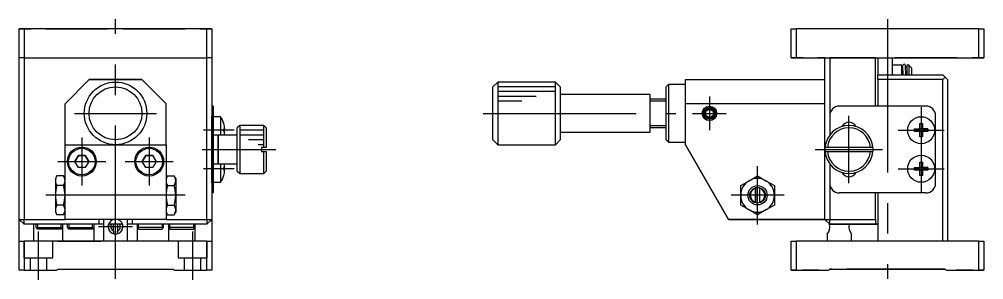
# Model space of a CAD drawing. Extents: x -159 to 313, y -113 to 143.
# Drawn here: x 112.6 to 313, y -17.5 to 36.5 of the extents above; entities that cross this region are included whole.
import ezdxf

# ---------------------------------------------------------------- set-up
doc = ezdxf.new("R2010")
doc.units = 0
doc.linetypes.add('CENTER', pattern=[50.8, 31.75, -6.35, 6.35, -6.35])
doc.linetypes.add('DASHED', pattern=[19.05, 12.7, -6.35])
doc.layers.get('0').update_dxf_attribs({"linetype": 'CONTINUOUS'})
doc.layers.add('CENTER', color=1, linetype='CENTER')

msp = doc.modelspace()

# ---------------------------------------------------------------- linework, layer by layer
at = {"color": 7, "linetype": 'CONTINUOUS'}
for p, q in [((113.586375, 34.5), (112.586375, 34.5)), ((112.586375, 34.5), (113.586375, 34.5)), ((112.586375, 28.5), (112.586375, 34.5)), ((151.586375, 34.5), (113.586375, 34.5)), ((113.586375, 34.5), (113.586375, 28.5)), ((115.08638, 34.5), (113.586375, 34.5)), ((115.08638, 34.5), (113.586375, 34.5)), ((113.586375, 34.5), (115.08638, 34.5)), ((118.08637, 34.5), (131.08638, 34.5)), ((119.586375, 34.5), (118.08637, 34.5)), ((119.586375, 34.5), (118.08637, 34.5)), ((128.586375, 34.5), (122.586375, 34.5)), ((128.586375, 34.5), (122.586375, 34.5)), ((134.08637, 34.5), (147.08638, 34.5)), ((142.586375, 34.5), (136.586375, 34.5)), ((142.586375, 34.5), (136.586375, 34.5)), ((147.08638, 34.5), (145.586375, 34.5)), ((147.08638, 34.5), (145.586375, 34.5)), ((151.586375, 34.5), (150.08637, 34.5)), ((151.586375, 34.5), (150.08637, 34.5)), ((150.08637, 34.5), (151.586375, 34.5)), ((151.586375, 28.5), (151.586375, 34.5)), ((152.586375, 34.5), (151.586375, 34.5)), ((151.586375, 34.5), (152.586375, 34.5)), ((152.586375, 34.5), (152.586375, 28.5)), ((273, 28.5), (273, 34.5)), ((273, 34.5), (274, 34.5)), ((312, 34.5), (274, 34.5)), ((274, 34.5), (274, 28.5)), ((312, 28.5), (312, 34.5)), ((312, 34.5), (313, 34.5)), ((313, 34.5), (313, 28.5)), ((112.586375, 12.000005), (112.586375, 28.5)), ((113.586375, 28.5), (112.586375, 28.5)), ((113.586375, 28.5), (113.586375, -5)), ((113.586375, 28.5), (151.586375, 28.5)), ((151.586375, -5), (151.586375, 28.5)), ((152.586375, 28.5), (151.586375, 28.5)), ((152.586375, 28.5), (152.586375, 16.5)), ((274, 28.5), (273, 28.5)), ((273, 28.5), (274, 28.5)), ((274, 28.5), (281, 28.5)), ((275.500005, 28.5), (274, 28.5)), ((280, 28.5), (278.499995, 28.5)), ((280, 9.5), (280, 28.5)), ((281, 28.5), (281, 16.5)), ((281, 28.5), (290.5, 28.5)), ((290.5, 28.5), (281, 28.5)), ((290.5, 28.5), (312, 28.5)), ((290.5, 18.5), (290.5, 28.5)), ((291, 28.5), (291, 25)), ((294, 28.5), (294, 26.799995)), ((307.500005, 28.5), (294.499995, 28.5)), ((312, 28.5), (310.499995, 28.5)), ((313, 28.5), (312, 28.5)), ((312, 28.5), (313, 28.5)), ((296, 27), (294, 27)), ((294, 26.799995), (294, 25)), ((296, 25), (296, 27)), ((296.161437, 26.5), (296, 26.5)), ((296.155097, 26.863229), (296.18762, 25)), ((296.787711, 25), (296.755006, 26.873701)), ((297, 26.5), (296.761529, 26.5)), ((297, 27), (297, 25)), ((297.5, 27), (297, 27)), ((297.5, 26.945683), (297.5, 27)), ((297.5, 25), (297.5, 26.945683)), ((297.5, 26.945683), (298, 26.416515)), ((298, 26.416515), (298, 25)), ((291, 25), (304.5, 25)), ((291, 24), (291, 25)), ((305, 24.5), (304.5, 25)), ((304.5, 24), (305, 24.5)), ((305, 24.5), (305.5, 24)), ((122.086375, 19), (127.086375, 24)), ((127.086375, 24), (122.086375, 19)), ((127.086375, 24), (138.086375, 24)), ((138.086375, 24), (127.086375, 24)), ((138.086375, 24), (143.086375, 19)), ((143.086375, 19), (138.086375, 24)), ((212, 23.5), (211, 22.5)), ((211, 11.5), (211, 22.5)), ((212, 23.5), (212, 10.5)), ((224, 23.5), (212, 23.5)), ((224, 22.5), (212, 22.5)), ((224, 10.5), (224, 23.5)), ((225, 22.5), (224, 23.5)), ((225, 22.5), (225, 11.5)), ((247.5, 23), (247, 22.5)), ((247, 11.5), (247, 22.5)), ((247.5, 23), (247.5, 11)), ((251, 23), (247.5, 23)), ((251, 24), (280, 24)), ((251, 19), (251, 24)), ((304.5, 24), (291, 24)), ((291, 24), (291, 18.5)), ((304.5, -9.5), (304.5, 24)), ((305.5, 24), (305.5, -9.5)), ((224, 21.5), (212, 21.5)), ((220, 20.5), (212, 20.5)), ((225, 21), (243.6, 21)), ((243.6, 21), (243.6, 13)), ((122.086375, 10.5), (122.086375, 19)), ((143.086375, 10.5), (143.086375, 19)), ((152.886375, 18.5), (152.586375, 18.5)), ((152.586375, 18.5), (152.886375, 18.5)), ((152.886375, 18.5), (152.886375, 16.5)), ((217, 19.5), (212, 19.5)), ((243.6, 20), (246.999981, 20)), ((251, 10.5), (251, 19)), ((280, 19), (251, 19)), ((301, 18.5), (283, 18.5)), ((152.586375, 16.5), (152.586375, 11)), ((152.586375, 2.5), (152.586375, 16.5)), ((152.886375, 16.5), (152.886375, 2.5)), ((154.428838, 16.3), (152.886375, 16.3)), ((154.428838, 16.3), (154.428838, 12.5)), ((256, 17.866025), (255.25, 17.433012)), ((255.25, 17.433012), (256, 17.866025)), ((255.25, 16.566987), (255.25, 17.433012)), ((256, 16.133974), (255.25, 16.566987)), ((256.75, 17.433012), (256, 17.866025)), ((256, 17.866025), (256.75, 17.433012)), ((256.75, 16.566987), (256, 16.133974)), ((256.75, 17.433012), (256.75, 16.566987)), ((281, 16.5), (281, 12.5)), ((303, 2.5), (303, 16.5)), ((155.07958, 14.899139), (155.085749, 14.902147)), ((158.386375, 14.5), (157.886375, 14)), ((158.386375, 14.5), (158.386375, 4.5)), ((163.386375, 14.5), (158.386375, 14.5)), ((163.386375, 9.9), (163.386375, 14.5)), ((163.886375, 14), (163.386375, 14.5)), ((299.74, 13.76), (299.74, 14.899139)), ((299.74, 14.899139), (300.26, 14.899139)), ((300.26, 14.899139), (300.26, 13.76)), ((153.886375, 12.5), (152.886375, 12.5)), ((153.886375, 12.5), (153.886375, 6.5)), ((153.886375, 6.5), (153.886375, 12.5)), ((157.886375, 12.5), (153.886375, 12.5)), ((155.07958, 13.24), (155.07958, 13.76)), ((155.07958, 13.76), (155.272837, 13.76)), ((155.272837, 13.24), (155.07958, 13.24)), ((157.886375, 5), (157.886375, 14)), ((163.386375, 13.5), (158.386375, 13.5)), ((163.386375, 12.5), (158.386375, 12.5)), ((163.886375, 14), (163.886375, 9.9)), ((243.6, 13), (225, 13)), ((246.999981, 14), (243.6, 14)), ((298.600861, 13.76), (299.670558, 13.76)), ((298.600861, 13.24), (298.600861, 13.76)), ((298.600861, 13.76), (299.74, 13.76)), ((299.74, 13.24), (298.600861, 13.24)), ((299.670558, 13.24), (299.670558, 13.76)), ((299.670558, 13.76), (299.74, 13.76)), ((299.74, 13.829442), (300.26, 13.829442)), ((299.74, 12.100861), (299.74, 13.24)), ((300.26, 13.170558), (299.74, 13.170558)), ((300.26, 12.100861), (299.74, 12.100861)), ((300.26, 13.76), (300.329442, 13.76)), ((300.26, 13.76), (301.399139, 13.76)), ((301.399139, 13.24), (300.26, 13.24)), ((300.26, 13.24), (300.26, 12.100861)), ((300.329442, 13.76), (300.329442, 13.24)), ((301.399139, 13.76), (300.329442, 13.76)), ((301.399139, 13.76), (301.399139, 13.24)), ((112.586375, 8.000005), (112.586375, 12.000005)), ((122.086375, 10.5), (132.586375, 10.5)), ((122.086375, -2), (122.086375, 10.5)), ((132.586375, 10.5), (143.086375, 10.5)), ((143.086375, 10.5), (143.086375, 2)), ((152.586375, 11), (152.586375, 2.5)), ((163.386375, 11.5), (160.236375, 11.5)), ((163.386375, 10.5), (162.236375, 10.5)), ((211, 11.5), (212, 10.5)), ((212, 10.5), (224, 10.5)), ((224, 10.5), (225, 11.5)), ((247, 11.5), (247.5, 11)), ((247.5, 11), (251, 11)), ((259.948929, -5), (251, 10.5)), ((251, 10.5), (259.948929, -5)), ((124.864688, 8.25), (124.143, 7)), ((124.143, 7), (124.864688, 8.25)), ((126.308063, 8.25), (124.864688, 8.25)), ((124.864688, 8.25), (126.308063, 8.25)), ((127.029751, 7), (126.308063, 8.25)), ((126.308063, 8.25), (127.029751, 7)), ((138.864688, 8.25), (138.143, 7)), ((138.143, 7), (138.864688, 8.25)), ((140.308063, 8.25), (138.864688, 8.25)), ((138.864688, 8.25), (140.308063, 8.25)), ((141.029751, 7), (140.308063, 8.25)), ((140.308063, 8.25), (141.029751, 7)), ((162.886375, 9.9), (162.886375, 9.1)), ((163.386375, 9.9), (162.886375, 9.9)), ((162.886375, 9.1), (163.386375, 9.1)), ((163.886375, 9.9), (163.386375, 9.9)), ((163.386375, 4.5), (163.386375, 9.1)), ((163.386375, 9.1), (163.886375, 9.1)), ((163.886375, 9.1), (163.886375, 5)), ((251.288675, 10), (254.752777, 4)), ((251.288675, 10), (254.752777, 4)), ((251.288675, 10), (254.752777, 4)), ((251.288675, 10), (254.752777, 4)), ((280, 5.5), (280, 9.5)), ((289.983974, 9.9), (280.016026, 9.9)), ((280.517813, 9.9), (280.016026, 9.9)), ((280.016026, 9.1), (280.517813, 9.1)), ((289.482187, 9.9), (280.517813, 9.9)), ((280.517813, 9.1), (289.482187, 9.1)), ((289.983974, 9.9), (289.482187, 9.9)), ((289.482187, 9.1), (289.983974, 9.1)), ((112.586375, 4.000005), (112.586375, 8.000005)), ((124.864688, 5.75), (124.143, 7)), ((127.029751, 7), (126.308063, 5.75)), ((138.864688, 5.75), (138.143, 7)), ((141.029751, 7), (140.308063, 5.75)), ((152.886375, 6.5), (153.886375, 6.5)), ((153.886375, 6.5), (157.886375, 6.5)), ((154.428838, 6.5), (154.428838, 2.7)), ((281, 6.5), (281, 2.5)), ((299.74, 5.76), (299.74, 6.899139)), ((299.74, 6.899139), (300.26, 6.899139)), ((300.26, 6.899139), (300.26, 5.76)), ((120.398983, 4.041452), (120.086375, 3.5)), ((121.773768, 4.041452), (120.398983, 4.041452)), ((122.086375, 3.5), (121.773768, 4.041452)), ((126.308063, 5.75), (124.864688, 5.75)), ((140.308063, 5.75), (138.864688, 5.75)), ((143.398983, 4.041452), (143.086375, 3.5)), ((143.398983, 4.041452), (144.773768, 4.041452)), ((145.086375, 3.5), (144.773768, 4.041452)), ((155.07958, 5.24), (155.07958, 5.76)), ((155.07958, 5.76), (155.272837, 5.76)), ((155.272837, 5.24), (155.07958, 5.24)), ((155.085749, 4.097852), (155.07958, 4.100861)), ((157.886375, 5), (158.386375, 4.5)), ((158.386375, 4.5), (163.386375, 4.5)), ((163.386375, 4.5), (163.886375, 5)), ((264.25, 3.031089), (266, 4.041452)), ((266, 4.041452), (267.75, 3.031089)), ((280, -5), (280, 5.5)), ((298.600861, 5.24), (298.600861, 5.76)), ((298.600861, 5.76), (299.670558, 5.76)), ((298.600861, 5.76), (299.74, 5.76)), ((299.74, 5.24), (298.600861, 5.24)), ((299.670558, 5.24), (299.670558, 5.76)), ((299.670558, 5.76), (299.74, 5.76)), ((299.74, 5.829442), (300.26, 5.829442)), ((299.74, 4.100861), (299.74, 5.24)), ((300.26, 5.170558), (299.74, 5.170558)), ((300.26, 4.100861), (299.74, 4.100861)), ((300.26, 5.76), (300.329442, 5.76)), ((300.26, 5.76), (301.399139, 5.76)), ((301.399139, 5.24), (300.26, 5.24)), ((300.26, 5.24), (300.26, 4.100861)), ((300.329442, 5.76), (300.329442, 5.24)), ((301.399139, 5.76), (300.329442, 5.76)), ((301.399139, 5.76), (301.399139, 5.24)), ((112.586375, -5), (112.586375, 4.000005)), ((120.086375, 3.5), (120.086375, 3.031089)), ((120.086375, 3.031089), (120.086375, 0)), ((121.773768, 2.020726), (120.398983, 2.020726)), ((143.398983, 2.020726), (144.773768, 2.020726)), ((145.086375, 3.5), (145.086375, 3.031089)), ((145.086375, 3.031089), (145.086375, 0)), ((152.586375, 2.5), (152.586375, -5)), ((152.886375, 2.7), (154.428838, 2.7)), ((152.886375, 2.5), (152.886375, 0.5)), ((262.5, 2.020726), (264.25, 3.031089)), ((262.5, 0), (262.5, 2.020726)), ((267.75, 3.031089), (269.5, 2.020726)), ((269.5, 2.020726), (269.5, 0)), ((281, 2.5), (281, -5)), ((120.086375, 0), (120.086375, -3.031089)), ((143.086375, 2), (143.086375, -2)), ((145.086375, 0), (145.086375, -3.031089)), ((152.886375, 0.5), (152.586375, 0.5)), ((262.5, -2.020726), (262.5, 0)), ((265.6, 1.570873), (265.6, -1.570873)), ((265.6, 1.445683), (265.6, 1.570873)), ((265.6, -1.445683), (265.6, 1.445683)), ((266.4, 1.570873), (266.4, 1.445683)), ((266.4, 1.445683), (266.4, -1.445683)), ((269.5, 0), (269.5, -2.020726)), ((301, 0.5), (283, 0.5)), ((290.5, 0.5), (283, 0.5)), ((290.5, -5), (290.5, 0.5)), ((291, 0.5), (290.5, 0.5)), ((301, 0.5), (291, 0.5)), ((291, 0.5), (291, -9.5)), ((122.086375, -5), (122.086375, -2)), ((143.086375, -2), (143.086375, -5)), ((265.6, -1.570873), (265.6, -1.445683)), ((266.4, -1.445683), (266.4, -1.570873)), ((120.086375, -3.031089), (120.086375, -3.5)), ((120.086375, -3.5), (120.398983, -4.041452)), ((121.773768, -2.020726), (120.398983, -2.020726)), ((121.773768, -4.041452), (122.086375, -3.5)), ((143.086375, -3.5), (143.398983, -4.041452)), ((143.398983, -2.020726), (144.773768, -2.020726)), ((144.773768, -4.041452), (145.086375, -3.5)), ((145.086375, -3.031089), (145.086375, -3.5)), ((264.25, -3.031089), (262.5, -2.020726)), ((266, -4.041452), (264.25, -3.031089)), ((267.75, -3.031089), (266, -4.041452)), ((269.5, -2.020726), (267.75, -3.031089)), ((112.586375, -5), (113.586375, -6)), ((112.586375, -5), (113.586375, -5)), ((112.586375, -9.5), (112.586375, -5)), ((113.586375, -5), (122.086375, -5)), ((113.586375, -6), (113.586375, -5)), ((129.086375, -6), (113.586375, -6)), ((115.586375, -9.5), (115.586375, -6)), ((116.086375, -6.7), (116.086375, -6)), ((116.386375, -6), (116.386375, -6.7)), ((121.773768, -4.041452), (120.398983, -4.041452)), ((121.286375, -6.7), (121.286375, -6)), ((121.586375, -6), (121.586375, -6.7)), ((143.086375, -5), (122.086375, -5)), ((122.586375, -6.7), (122.586375, -6)), ((122.886375, -6), (122.886375, -6.7)), ((127.786375, -6.7), (127.786375, -6)), ((128.086375, -6), (128.086375, -6.7)), ((129.086375, -5), (129.086375, -6)), ((130.086375, -6), (129.086375, -6)), ((130.086375, -5), (130.086375, -9.5)), ((134.053083, -6), (131.119554, -6)), ((132.186375, -7.416515), (132.186375, -6)), ((132.986375, -6), (132.986375, -7.416515)), ((135.086375, -9.5), (135.086375, -5)), ((136.086375, -6), (135.086375, -6)), ((136.086375, -6), (136.086375, -5)), ((151.586375, -6), (136.086375, -6)), ((137.086375, -6), (137.086375, -6.7)), ((137.386375, -6.7), (137.386375, -6)), ((142.286375, -6), (142.286375, -6.7)), ((142.586375, -6.7), (142.586375, -6)), ((143.086375, -5), (151.586375, -5)), ((143.398983, -4.041452), (144.773768, -4.041452)), ((143.586375, -6), (143.586375, -6.7)), ((143.886375, -6.7), (143.886375, -6)), ((148.786375, -6), (148.786375, -6.7)), ((149.086375, -6), (149.086375, -9.5)), ((151.586375, -5), (151.586375, -6)), ((151.586375, -6), (152.586375, -5)), ((151.586375, -5), (152.586375, -5)), ((152.586375, -5), (152.586375, -9.5)), ((280, -5), (259.948929, -5)), ((259.948929, -5), (280, -5)), ((280, -5), (261.5, -5)), ((261.5, -5), (280, -5)), ((281, -6), (280, -5)), ((280, -5), (281, -6)), ((280, -5), (281, -5)), ((281, -5), (290.5, -5)), ((281, -6), (281, -5)), ((290.5, -6), (281, -6)), ((281, -6), (287, -6)), ((285.024494, -6), (290.5, -6)), ((285.024494, -6), (287, -6)), ((290.5, -5), (290.5, -6)), ((290.5, -6), (291, -6)), ((291, -6), (290.5, -6)), ((116.236375, -6.85), (116.086375, -6.7)), ((116.236375, -6.85), (116.386375, -6.7)), ((116.386375, -7), (116.236375, -6.85)), ((116.386375, -6.7), (121.286375, -6.7)), ((121.286375, -7), (116.386375, -7)), ((121.286375, -6.7), (121.436375, -6.85)), ((121.436375, -6.85), (121.286375, -7)), ((121.586375, -6.7), (121.436375, -6.85)), ((121.586375, -6.7), (121.586375, -9.5)), ((122.736375, -6.85), (122.586375, -6.7)), ((122.736375, -6.85), (122.886375, -6.7)), ((122.886375, -7), (122.736375, -6.85)), ((122.886375, -6.7), (127.786375, -6.7)), ((127.786375, -7), (122.886375, -7)), ((127.786375, -6.7), (127.936375, -6.85)), ((127.936375, -6.85), (127.786375, -7)), ((128.086375, -6.7), (127.936375, -6.85)), ((128.086375, -6.7), (128.086375, -9.5)), ((131.088051, -6.420879), (131.05101, -6.289102)), ((132.186375, -7.416515), (132.186375, -7.945683)), ((132.986375, -7.945683), (132.986375, -7.416515)), ((134.128583, -6.654458), (134.060809, -6.775357)), ((137.086375, -6.7), (137.086375, -9.5)), ((137.086375, -6.7), (137.236375, -6.85)), ((137.386375, -6.7), (137.236375, -6.85)), ((137.236375, -6.85), (137.386375, -7)), ((142.286375, -6.7), (137.386375, -6.7)), ((137.386375, -7), (142.286375, -7)), ((142.436375, -6.85), (142.286375, -6.7)), ((142.286375, -7), (142.436375, -6.85)), ((142.436375, -6.85), (142.586375, -6.7)), ((143.586375, -6.7), (143.586375, -9.5)), ((143.586375, -6.7), (143.736375, -6.85)), ((143.886375, -6.7), (143.736375, -6.85)), ((143.736375, -6.85), (143.886375, -7)), ((148.786375, -6.7), (143.886375, -6.7)), ((143.886375, -7), (148.786375, -7)), ((148.936375, -6.85), (148.786375, -6.7)), ((148.786375, -7), (148.936375, -6.85)), ((148.936375, -6.85), (149.086375, -6.7)), ((112.586375, -9.5), (113.586375, -9.5)), ((112.586375, -15.5), (112.586375, -9.5)), ((151.586375, -9.5), (113.586375, -9.5)), ((113.586375, -9.5), (113.586375, -15.5)), ((119.586375, -9.5), (113.586375, -9.5)), ((119.586375, -9.5), (113.586375, -9.5)), ((120.586375, -9.5), (129.586375, -9.5)), ((120.586375, -9.5), (122.257948, -9.5)), ((127.914803, -9.5), (129.586375, -9.5)), ((151.586375, -9.5), (145.586375, -9.5)), ((151.586375, -9.5), (145.586375, -9.5)), ((151.586375, -15.5), (151.586375, -9.5)), ((151.586375, -9.5), (152.586375, -9.5)), ((152.586375, -9.5), (152.586375, -15.5)), ((273, -15.5), (273, -9.5)), ((273, -9.5), (274, -9.5)), ((291, -9.5), (274, -9.5)), ((274, -9.5), (274, -15.5)), ((280.5, -8.05), (280.501196, -8.048071)), ((280.5, -8.049774), (280.5, -9.5)), ((285.5, -9.5), (285.5, -8.049774)), ((299.5, -9.5), (291, -9.5)), ((304.5, -9.5), (291, -9.5)), ((304.5, -9.5), (299.5, -9.5)), ((312, -9.5), (304.5, -9.5)), ((312, -15.5), (312, -9.5)), ((312, -9.5), (313, -9.5)), ((313, -9.5), (313, -15.5)), ((113.586375, -15.5), (112.586375, -15.5)), ((113.586375, -15.5), (120.386375, -15.5)), ((120.386375, -15.5), (120.586375, -15.3)), ((120.586375, -15.3), (144.586375, -15.3)), ((144.586375, -15.3), (144.786375, -15.5)), ((144.786375, -15.5), (151.586375, -15.5)), ((152.586375, -15.5), (151.586375, -15.5)), ((273, -15.5), (280.8, -15.5)), ((274, -15.5), (273, -15.5)), ((274, -15.5), (280.8, -15.5)), ((278.75, -15.5), (275.25, -15.5)), ((277, -15.5), (275.25, -15.5)), ((278.75, -15.5), (277, -15.5)), ((280.8, -15.5), (281, -15.3)), ((280.8, -15.5), (281, -15.3)), ((281, -15.3), (305, -15.3)), ((281.500005, -15.3), (281, -15.3)), ((305, -15.3), (284.499995, -15.3)), ((297, -15.3), (291, -15.3)), ((294, -15.3), (291, -15.3)), ((297, -15.3), (291, -15.3)), ((294, -15.3), (291, -15.3)), ((297, -15.3), (294, -15.3)), ((297, -15.3), (294, -15.3)), ((298, -15.3), (304, -15.3)), ((298, -15.3), (304, -15.3)), ((298, -15.3), (304, -15.3)), ((298, -15.3), (304, -15.3)), ((298, -15.3), (301, -15.3)), ((298, -15.3), (301, -15.3)), ((298, -15.3), (301, -15.3)), ((298, -15.3), (301, -15.3)), ((301, -15.3), (304, -15.3)), ((301, -15.3), (304, -15.3)), ((301, -15.3), (304, -15.3)), ((301, -15.3), (304, -15.3)), ((305, -15.3), (305.2, -15.5)), ((305, -15.3), (305.2, -15.5)), ((305.2, -15.5), (313, -15.5)), ((305.2, -15.5), (312, -15.5)), ((310.75, -15.5), (307.25, -15.5)), ((309, -15.5), (307.25, -15.5)), ((310.75, -15.5), (309, -15.5)), ((313, -15.5), (312, -15.5))]:
    msp.add_line(p, q, dxfattribs=at)
at = {"color": 3, "linetype": 'CONTINUOUS'}
for p, q in [((243.6, 19.6), (247, 19.6)), ((247, 14.4), (243.6, 14.4))]:
    msp.add_line(p, q, dxfattribs=at)
at = {"color": 3, "linetype": 'DASHED'}
for p, q in [((113.586375, -13), (113.586375, -9.5)), ((119.586375, -13), (119.586375, -9.5)), ((145.586375, -9.5), (145.586375, -13)), ((151.586375, -9.5), (151.586375, -13)), ((113.586375, -13), (119.586375, -13)), ((114.836375, -13), (114.836375, -15.5)), ((118.336375, -15.5), (118.336375, -13)), ((145.586375, -13), (151.586375, -13)), ((146.836375, -13), (146.836375, -15.5)), ((150.336375, -15.5), (150.336375, -13))]:
    msp.add_line(p, q, dxfattribs=at)
at = {"color": 7, "linetype": 'CONTINUOUS'}
for centre, radius in [((132.586375, 17), 6.5), ((132.586375, 17), 5.5), ((256, 17), 1.2295), ((256, 17), 1), ((300, 13.5), 2.8), ((125.586375, 7), 3), ((125.586375, 7), 2.75), ((139.586375, 7), 3), ((139.586375, 7), 2.75), ((300, 5.5), 2.8), ((266, 0), 1.621)]:
    msp.add_circle(centre, radius, dxfattribs=at)
at = {"color": 3, "linetype": 'CONTINUOUS'}
for centre, radius in [((256, 17), 1.5), ((266, 0), 2)]:
    msp.add_circle(centre, radius, dxfattribs=at)
at = {"color": 7, "linetype": 'CONTINUOUS'}
for centre, radius, start, end in [((296.455052, 26.868465), 0.3, 1, 181), ((283, 16.5), 2, 90, 180), ((301, 16.5), 2, 0, 90), ((150.286375, 13.5), 5, 16.285843, 34.055798), ((150.286375, 13.5), 4.993235, 2.984767, 16.272555), ((285, 9.5), 5, 4.588566, 175.411434), ((285, 13.5), 1.65, 28.396351, 151.603649), ((150.286375, 13.5), 4.993235, 348.447196, 357.015233), ((285, 9.5), 4.5, 5.099689, 174.900311), ((285, 9.5), 5, 175.411434, 184.588566), ((285, 9.5), 5, 184.588566, 355.411434), ((285, 9.5), 4.5, 185.099689, 354.900311), ((285, 9.5), 5, 355.411434, 4.588566), ((150.286375, 5.5), 4.993235, 2.984767, 11.552804), ((122.054738, 2.975617), 1.969144, 147.23001, 178.385743), ((120.066103, 2.959556), 2.021538, 2.02784, 32.356407), ((145.106648, 2.959556), 2.021538, 147.643593, 177.97216), ((143.118013, 2.975617), 1.969144, 1.614257, 32.76999), ((150.286375, 5.5), 5, 325.944202, 343.714157), ((150.286375, 5.5), 4.993235, 343.727445, 357.015233), ((285, 5.5), 1.65, 208.396351, 331.603649), ((122.106648, 3.102621), 2.021538, 182.02784, 212.356407), ((127.123459, -0.054098), 7.037291, 162.852497, 179.559549), ((114.883089, -0.079809), 7.203728, 0.634784, 16.95317), ((120.118013, 3.08656), 1.969144, 327.23001, 358.385743), ((145.054738, 3.08656), 1.969144, 181.614257, 212.76999), ((150.289661, -0.079809), 7.203728, 163.04683, 179.365216), ((143.066103, 3.102621), 2.021538, 327.643593, 357.97216), ((138.049292, -0.054098), 7.037291, 0.440451, 17.147503), ((266, 0), 3.5, 120, 180), ((266, 0), 3.5, 60, 120), ((266, 0), 3.5, 0, 60), ((283, 2.5), 2, 180, 270), ((301, 2.5), 2, 270, 0), ((266, 0), 3.5, 180, 240), ((266, 0), 1.5, 105.46601, 254.53399), ((266, 0), 1.5, 285.46601, 74.53399), ((266, 0), 3.5, 300, 0), ((127.154848, 0.058953), 7.068719, 180.477854, 197.1101), ((115.024614, 0.057915), 7.061999, 342.881931, 359.530115), ((150.148137, 0.057915), 7.061999, 180.469885, 197.118069), ((138.017903, 0.058953), 7.068719, 342.8899, 359.522146), ((122.054738, -3.086561), 1.969144, 147.23001, 178.385743), ((122.106648, -2.959557), 2.021538, 182.02784, 212.356407), ((120.066103, -3.102621), 2.021538, 2.02784, 32.356407), ((120.118013, -2.975618), 1.969144, 327.23001, 358.385743), ((145.054738, -2.975618), 1.969144, 181.614257, 212.76999), ((145.106648, -3.102621), 2.021538, 147.643593, 177.97216), ((143.118013, -3.086561), 1.969144, 1.614257, 32.76999), ((143.066103, -2.959557), 2.021538, 327.643593, 357.97216), ((266, 0), 3.5, 240, 300), ((132.586375, -6.499995), 1.549995, 104.554337, 75.442193), ((132.586375, -6.5), 1.5, 160.528779, 254.53399), ((132.586375, -6.5), 1, 150, 246.421822), ((132.586375, -6.5), 1, 293.578178, 30), ((132.586375, -6.5), 1.5, 285.46601, 19.471221), ((278.461919, -6.49658), 2.562595, 322.685444, 11.096202), ((287.567371, -6.489993), 2.589912, 169.092364, 217.037655)]:
    msp.add_arc(centre, radius, start, end, dxfattribs=at)
at = {"layer": 'CENTER', "color": 1, "linetype": 'CENTER'}
for p, q in [((132.586375, -17.3), (132.586375, 36.5)), ((293, 36.5), (293, -17.3)), ((256, 20.5), (256, 13.5)), ((300, 18.3), (300, 8.7)), ((124.086375, 17), (141.086375, 17)), ((209, 17), (249, 17)), ((252.5, 17), (259.5, 17)), ((285, 2.5), (285, 16.5)), ((157.272836, 13.5), (150.886375, 13.5)), ((295.2, 13.5), (304.8, 13.5)), ((125.586375, 12), (125.586375, 2)), ((139.586375, 12), (139.586375, 2)), ((300, 10.3), (300, 0.7)), ((150.586375, 9.5), (165.886375, 9.5)), ((278, 9.5), (292, 9.5)), ((120.586375, 7), (130.586375, 7)), ((134.586375, 7), (144.586375, 7)), ((266, -6.041452), (266, 6.041452)), ((157.272836, 5.5), (150.886375, 5.5)), ((295.2, 5.5), (304.8, 5.5)), ((147.086375, 0), (118.086375, 0)), ((271.5, 0), (260.5, 0)), ((132.586375, -8.04999), (132.586375, -4.925677)), ((116.586375, -17.5), (116.586375, -7.5)), ((129.03638, -6.499995), (136.13637, -6.499995)), ((148.586375, -7.5), (148.586375, -17.5))]:
    msp.add_line(p, q, dxfattribs=at)

doc.saveas('drawing.dxf')
